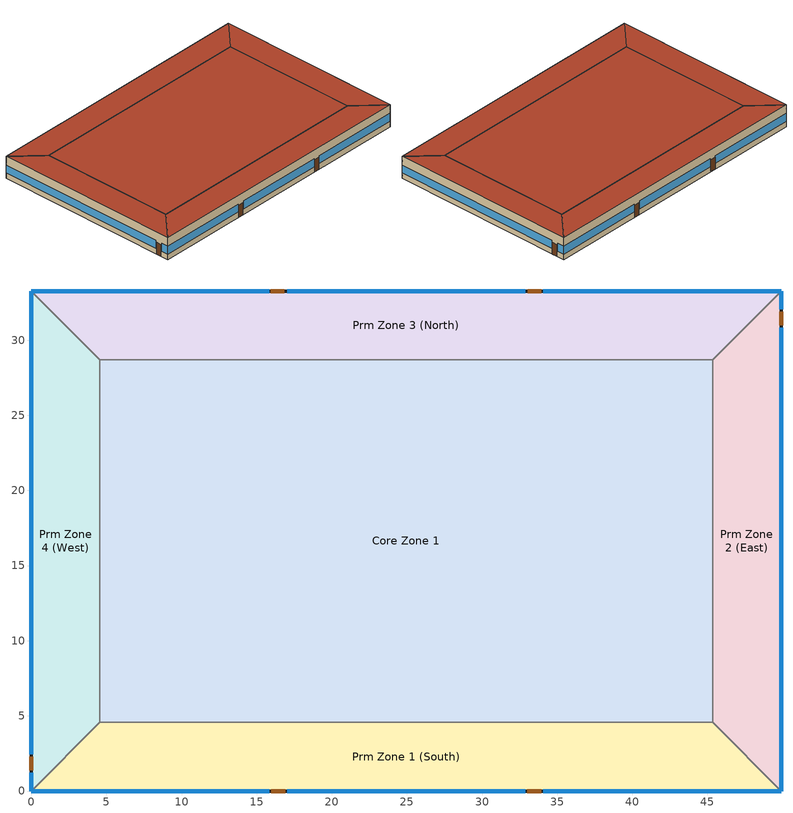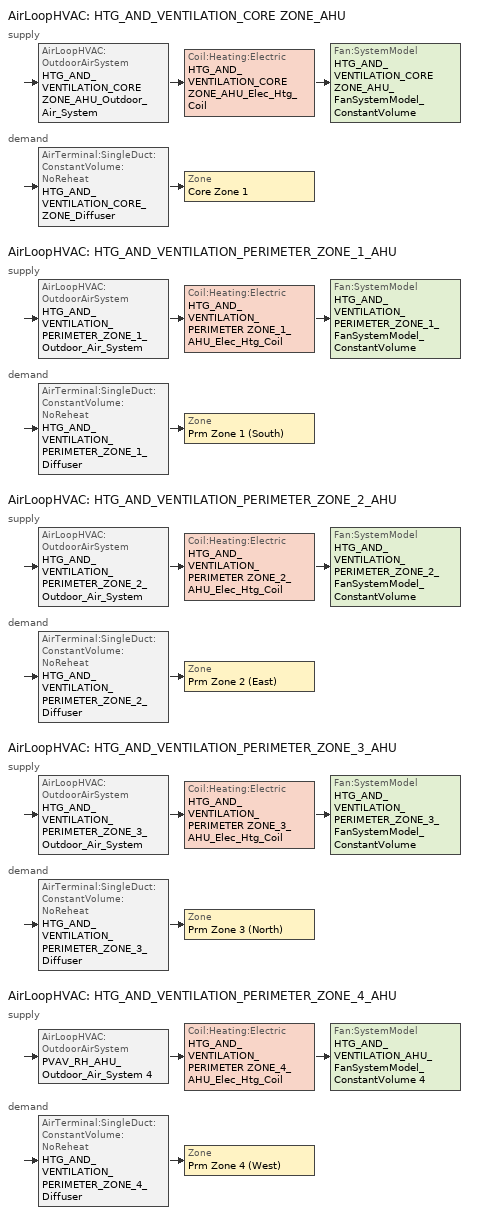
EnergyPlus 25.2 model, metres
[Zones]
Core Zone 1
 floor ground (Slab-on-grade Type 1): 45.34,28.7 45.34,4.57 4.57,4.57 4.57,28.7 z0
 wall to Prm Zone 2 (East) (Interior Wall): 45.34,4.57 45.34,28.7 z0:3.96
 wall to Prm Zone 3 (North) (Interior Wall): 45.34,28.7 4.57,28.7 z0:3.96
 wall to Prm Zone 1 (South) (Interior Wall): 4.57,4.57 45.34,4.57 z0:3.96
 wall to Prm Zone 4 (West) (Interior Wall): 4.57,28.7 4.57,4.57 z0:3.96
 roof outside (Roof Type 1): 45.34,4.57 45.34,28.7 4.57,28.7 4.57,4.57 z3.96
Prm Zone 2 (East)
 floor ground (Slab-on-grade Type 1): 49.91,33.27 49.91,0 45.34,4.57 45.34,28.7 z0
 wall outside (Exterior Wall Type 2): 49.91,0 49.91,33.27 z0:3.96
 wall to Prm Zone 1 (South) (Interior Wall): 45.34,4.57 49.91,0 z0:3.96
 wall to Prm Zone 3 (North) (Interior Wall): 49.91,33.27 45.34,28.7 z0:3.96
 window (Vertical Fenestration Type 1): 49.91,0 49.91,30.84 / 49.91,32.05 49.91,33.27 z1:2.4
 door (Swinging Door): 49.91,30.99 49.91,31.9 z0:2.13
 roof outside (Roof Type 1): 49.91,0 49.91,33.27 45.34,28.7 45.34,4.57 z3.96
Prm Zone 3 (North)
 floor ground (Slab-on-grade Type 2): 49.91,33.27 45.34,28.7 4.57,28.7 0,33.27 z0
 wall outside (Exterior Wall Type 3): 49.91,33.27 0,33.27 z0:3.96
 wall to Prm Zone 4 (West) (Interior Wall): 0,33.27 4.57,28.7 z0:3.96
 window (Vertical Fenestration Type 1): 49.91,33.27 34.09,33.27 / 32.87,33.27 17.04,33.27 / 15.82,33.27 0,33.27 z1:2.4
 door (Swinging Door): 33.94,33.27 33.03,33.27 / 16.84,33.27 15.93,33.27 z0:2.13
 roof outside (Roof Type 2): 45.34,28.7 49.91,33.27 0,33.27 4.57,28.7 z3.96
Prm Zone 1 (South)
 floor ground (Slab-on-grade Type 1): 45.34,4.57 49.91,0 0,0 4.57,4.57 z0
 wall outside (Exterior Wall Type 1): 0,0 49.91,0 z0:3.96
 wall to Prm Zone 4 (West) (Interior Wall): 4.57,4.57 0,0 z0:3.96
 window (Vertical Fenestration Type 1): 34.09,0 49.91,0 / 0,0 15.82,0 / 17.04,0 32.87,0 z1:2.4
 door (Swinging Door): 33.01,0 33.93,0 / 15.98,0 16.9,0 z0:2.13
 roof outside (Roof Type 1): 49.91,0 45.34,4.57 4.57,4.57 0,0 z3.96
Prm Zone 4 (West)
 floor ground (Slab-on-grade Type 2): 0,33.27 4.57,28.7 4.57,4.57 0,0 z0
 wall outside (Exterior Wall Type 3): 0,33.27 0,0 z0:3.96
 window (Vertical Fenestration Type 1): 0,33.27 0,2.44 / 0,1.22 0,0 z1:2.4
 door (Swinging Door): 0,2.28 0,1.37 z0:2.13
 roof outside (Roof Type 3): 0,0 4.57,4.57 4.57,28.7 0,33.27 z3.96
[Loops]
AirLoopHVAC 'HTG_AND_VENTILATION_CORE ZONE_AHU'
 supply: AirLoopHVAC:OutdoorAirSystem 'HTG_AND_VENTILATION_CORE ZONE_AHU_Outdoor_Air_System' > Coil:Heating:Electric 'HTG_AND_VENTILATION_CORE ZONE_AHU_Elec_Htg_Coil' > Fan:SystemModel 'HTG_AND_VENTILATION_CORE ZONE_AHU_FanSystemModel_ConstantVolume'
 demand: AirTerminal:SingleDuct:ConstantVolume:NoReheat 'HTG_AND_VENTILATION_CORE_ZONE_Diffuser' > Zone 'Core Zone 1'
AirLoopHVAC 'HTG_AND_VENTILATION_PERIMETER_ZONE_1_AHU'
 supply: AirLoopHVAC:OutdoorAirSystem 'HTG_AND_VENTILATION_PERIMETER_ZONE_1_Outdoor_Air_System' > Coil:Heating:Electric 'HTG_AND_VENTILATION_PERIMETER ZONE_1_AHU_Elec_Htg_Coil' > Fan:SystemModel 'HTG_AND_VENTILATION_PERIMETER_ZONE_1_FanSystemModel_ConstantVolume'
 demand: AirTerminal:SingleDuct:ConstantVolume:NoReheat 'HTG_AND_VENTILATION_PERIMETER_ZONE_1_Diffuser' > Zone 'Prm Zone 1 (South)'
AirLoopHVAC 'HTG_AND_VENTILATION_PERIMETER_ZONE_2_AHU'
 supply: AirLoopHVAC:OutdoorAirSystem 'HTG_AND_VENTILATION_PERIMETER_ZONE_2_Outdoor_Air_System' > Coil:Heating:Electric 'HTG_AND_VENTILATION_PERIMETER ZONE_2_AHU_Elec_Htg_Coil' > Fan:SystemModel 'HTG_AND_VENTILATION_PERIMETER_ZONE_2_FanSystemModel_ConstantVolume'
 demand: AirTerminal:SingleDuct:ConstantVolume:NoReheat 'HTG_AND_VENTILATION_PERIMETER_ZONE_2_Diffuser' > Zone 'Prm Zone 2 (East)'
AirLoopHVAC 'HTG_AND_VENTILATION_PERIMETER_ZONE_3_AHU'
 supply: AirLoopHVAC:OutdoorAirSystem 'HTG_AND_VENTILATION_PERIMETER_ZONE_3_Outdoor_Air_System' > Coil:Heating:Electric 'HTG_AND_VENTILATION_PERIMETER ZONE_3_AHU_Elec_Htg_Coil' > Fan:SystemModel 'HTG_AND_VENTILATION_PERIMETER_ZONE_3_FanSystemModel_ConstantVolume'
 demand: AirTerminal:SingleDuct:ConstantVolume:NoReheat 'HTG_AND_VENTILATION_PERIMETER_ZONE_3_Diffuser' > Zone 'Prm Zone 3 (North)'
AirLoopHVAC 'HTG_AND_VENTILATION_PERIMETER_ZONE_4_AHU'
 supply: AirLoopHVAC:OutdoorAirSystem 'PVAV_RH_AHU_Outdoor_Air_System 4' > Coil:Heating:Electric 'HTG_AND_VENTILATION_PERIMETER ZONE_4_AHU_Elec_Htg_Coil' > Fan:SystemModel 'HTG_AND_VENTILATION_AHU_FanSystemModel_ConstantVolume 4'
 demand: AirTerminal:SingleDuct:ConstantVolume:NoReheat 'HTG_AND_VENTILATION_PERIMETER_ZONE_4_Diffuser' > Zone 'Prm Zone 4 (West)'
[Building]
Model for 229 Test Cases: Loads convergence tolerance value=0.04; Maximum number of warmup days=25; Minimum number of warmup days=6; North axis=0; Solar distribution=FullInteriorAndExterior; Temperature convergence tolerance value=0.2; Terrain=City
[Site:GroundTemperature:BuildingSurface]
21, 21, 21, 21, 21, 21, 21, 21, 21, 21, 21, 21
[Site:Location]
Denver Intl Ap: Elevation=1650; Latitude=39.83; Longitude=-104.65; Time zone=-7
[SizingPeriod:DesignDay] Barometric pressure=83009; Begin environment reset mode=FullResetAtBeginEnvironment; Day of month=21; Daylight saving time indicator=No; Dry bulb temperature range modifier type=DefaultMultipliers; Rain indicator=No; Snow indicator=No
Name | Daily dry bulb temperature range | Day type | Humidity condition type | Maximum dry bulb temperature | Month | Solar model indicator | Wetbulb or dewpoint at maximum dry bulb | Wind direction | Wind speed | Enthalpy at maximum dry bulb | Sky clearness
Denver.Intl.AP Ann Clg 1% Condns DB=>MWB | 17.3 | SummerDesignDay | WetBulb | 33.5 | 7 | ASHRAETau2017 | 15.4 | 20 | 4.2
Denver.Intl.AP Ann Clg 1% Condns DP=>MDB | 15.3 | SummerDesignDay | DewPoint | 19.9 | 7 | ASHRAETau2017 | 15 | 20 | 4.2
Denver.Intl.AP Ann Clg 1% Condns Enth=>MDB | 15.3 | SummerDesignDay | Enthalpy | 26.8 | 7 | ASHRAETau2017 |  | 20 | 4.2 | 55800
Denver.Intl.AP Ann Clg 1% Condns WB=>MDB | 14.8 | SummerDesignDay | WetBulb | 27 | 7 | ASHRAETau2017 | 17.6 | 20 | 4.2
Denver.Intl.AP Ann Htg 99% Condns DB | 0 | WinterDesignDay | WetBulb | -14.6 | 12 | ASHRAEClearSky | -14.6 | 230 | 3.4 |  | 0
Denver.Intl.AP Ann Htg Wind 99% Condns WS=>MCDB | 0 | WinterDesignDay | WetBulb | 2.7 | 12 | ASHRAEClearSky | 2.7 | 230 | 11.8 |  | 0
Denver.Intl.AP Ann Hum_n 99% Condns DP=>MCDB | 0 | WinterDesignDay | DewPoint | -6.5 | 12 | ASHRAEClearSky | -19.6 | 230 | 3.4 |  | 0
[Construction]
Exterior Wall Type 1: Exterior Wall Type 1 Stucco, Exterior Wall Type 1 Gypsum Board, Exterior Wall Type 1 Insulation, Exterior Wall Type 1 Gypsum Board
Exterior Wall Type 2: Exterior Wall Type 2 Stucco, Exterior Wall Type 2 Gypsum Board, Exterior Wall Type 2 Insulation, Exterior Wall Type 2 Gypsum Board
Exterior Wall Type 3: Exterior Wall Type 3 Total surface-to-surface thermal resistance
Interior Furnishings: Wood 6in
Interior Wall: Interior Wall surface-to-surface thermal resistance
Roof Type 1: Roof Type 1 Metal Deck, Roof Type 1 Continuous Insulation, Roof Type 1 Built-up roofing
Roof Type 2: Roof Type 2 Metal Deck, Roof Type 2 Continuous Insulation, Roof Type 2 Built-up roofing
Roof Type 3: Roof Type 3 Total surface-to-surface thermal resistance
Slab-on-grade Type 1: Slab-on-grade Type 1 Concrete
Slab-on-grade Type 2: Slab-on-grade Type 2 Concrete, Insulation for Slab on grade Type 2
Swinging Door: Opaque Door Panel
Vertical Fenestration Type 1: Vertical Fenestration Type 1 simple material
[Material] Solar absorptance=0.7; Thermal absorptance=0.9
Name | Conductivity | Density | Roughness | Specific heat | Thickness | Visible absorptance
Exterior Wall Type 1 Gypsum Board | 0.16 | 800 | MediumSmooth | 1090 | 0.0159 | 0.7
Exterior Wall Type 1 Insulation | 0.037 | 9.6 | Smooth | 838 | 0.062 | 0.7
Exterior Wall Type 1 Stucco; Exterior Wall Type 2 Stucco | 0.72 | 1856 | Smooth | 840 | 0.0254 | 0.7
Exterior Wall Type 2 Gypsum Board | 0.16 | 800 | MediumSmooth | 1090 | 0.099 | 0.7
Exterior Wall Type 2 Insulation | 0.037 | 9.6 | Smooth | 838 | 0.179 | 0.7
Insulation for Slab on grade Type 2 | 0.04 | 91.31 | Smooth | 838 | 0.1143 | 0.7
Roof Type 1 Built-up roofing | 0.16 | 1120 | VeryRough | 1460 | 0.0095 | 0.7
Roof Type 1 Continuous Insulation | 0.02 | 32 | Smooth | 922 | 0.0527 | 0.7
Roof Type 1 Metal Deck; Roof Type 2 Metal Deck | 45.28 | 7824 | Smooth | 500 | 0.0008 | 0.2
Roof Type 2 Continuous Insulation | 0.02 | 32 | Smooth | 922 | 0.106 | 0.7
Slab-on-grade Type 1 Concrete; Slab-on-grade Type 2 Concrete | 2.31 | 2322 | MediumSmooth | 832 | 0.1016 | 0.8
Wood 6in | 0.12 | 540 | MediumSmooth | 1210 | 0.15 | 0.7
[Material:NoMass] Solar absorptance=0.7; Thermal absorptance=0.9; Visible absorptance=0.7
Name | Roughness | Thermal resistance
Exterior Wall Type 3 Total surface-to-surface thermal resistance | Smooth | 1.95
Interior Wall surface-to-surface thermal resistance | Smooth | 0.35
Opaque Door Panel | MediumRough | 0.475964
Roof Type 2 Built-up roofing | Smooth | 0.059
Roof Type 3 Total surface-to-surface thermal resistance | Smooth | 2.66
[WindowMaterial:SimpleGlazingSystem]
Vertical Fenestration Type 1 simple material: Solar heat gain coefficient=0.387; U factor=3.29; Visible transmittance=0.417
[AirLoopHVAC] Design return air flow fraction of supply air flow=0.8; Design supply air flow rate=0.943895
HTG_AND_VENTILATION_CORE ZONE_AHU; HTG_AND_VENTILATION_PERIMETER_ZONE_1_AHU; HTG_AND_VENTILATION_PERIMETER_ZONE_2_AHU; HTG_AND_VENTILATION_PERIMETER_ZONE_3_AHU; HTG_AND_VENTILATION_PERIMETER_ZONE_4_AHU
[AirTerminal:SingleDuct:ConstantVolume:NoReheat] Availability schedule=Always On Discrete hvac_library; Maximum air flow rate=0.943895
HTG_AND_VENTILATION_CORE_ZONE_Diffuser; HTG_AND_VENTILATION_PERIMETER_ZONE_1_Diffuser; HTG_AND_VENTILATION_PERIMETER_ZONE_2_Diffuser; HTG_AND_VENTILATION_PERIMETER_ZONE_3_Diffuser; HTG_AND_VENTILATION_PERIMETER_ZONE_4_Diffuser
[AvailabilityManager:Scheduled]
Name | Schedule
HTG_AND_VENTILATION_CORE ZONE_AHU Availability Manager | Perimeter_bot_ZN_2 OA Schedule
HTG_AND_VENTILATION_PERIMETER_ZONE_1_AHU Availability Manager | Perimeter_bot_ZN_2 OA Schedule 1
HTG_AND_VENTILATION_PERIMETER_ZONE_2_AHU Availability Manager | Perimeter_bot_ZN_2 OA Schedule 2
HTG_AND_VENTILATION_PERIMETER_ZONE_3_AHU Availability Manager | Perimeter_bot_ZN_2 OA Schedule 3
HTG_AND_VENTILATION_PERIMETER_ZONE_4_AHU Availability Manager | Perimeter_bot_ZN_2 OA Schedule 4
[Coil:Heating:Electric] Availability schedule=Always On Discrete hvac_library; Efficiency=1; Nominal capacity=60000
HTG_AND_VENTILATION_CORE ZONE_AHU_Elec_Htg_Coil; HTG_AND_VENTILATION_PERIMETER ZONE_1_AHU_Elec_Htg_Coil; HTG_AND_VENTILATION_PERIMETER ZONE_2_AHU_Elec_Htg_Coil; HTG_AND_VENTILATION_PERIMETER ZONE_3_AHU_Elec_Htg_Coil; HTG_AND_VENTILATION_PERIMETER ZONE_4_AHU_Elec_Htg_Coil
[Controller:MechanicalVentilation] Availability schedule=Always On Discrete; Demand controlled ventilation=No; System outdoor air method=ZoneSum
Name | Zone or zonelist name 1 | Design specification outdoor air object name 1 | Design specification zone air distribution object name 1
Controller Mechanical Ventilation 5 | Core Zone 1 | Core_Zone_Design_OA | Core Zone 1 Design Spec Zone Air Dist
Controller Mechanical Ventilation 6 | Prm Zone 1 (South) | Perimeter_Zone_1_Design_OA | Prm Zone 1 (South) Design Spec Zone Air Dist
Controller Mechanical Ventilation 7 | Prm Zone 2 (East) | Perimeter_Zone_2_Design_OA | Prm Zone 2 (East) Design Spec Zone Air Dist
Controller Mechanical Ventilation 8 | Prm Zone 3 (North) | Perimeter_Zone_3_Design_OA | Prm Zone 3 (North) Design Spec Zone Air Dist
Controller Mechanical Ventilation 9 | Prm Zone 4 (West) | Perimeter_Zone_4_Design_OA | Prm Zone 4 (West) Design Spec Zone Air Dist
[Controller:OutdoorAir] Control high indoor humidity based on outdoor humidity ratio=Yes; Economizer control action type=ModulateFlow; Economizer control type=NoEconomizer; Economizer maximum limit dry bulb temperature=28; Economizer maximum limit enthalpy=64000; Economizer minimum limit dry bulb temperature=-100; Economizer operation staging=InterlockedWithMechanicalCooling; Heat recovery bypass control type=BypassWhenWithinEconomizerLimits; High humidity control=No; High humidity outdoor air flow ratio=1; Lockout type=NoLockout; Maximum outdoor air flow rate=0.117987; Minimum limit type=FixedMinimum; Minimum outdoor air flow rate=0.117987
Name | Mechanical ventilation controller
Controller Outdoor Air 6 | Controller Mechanical Ventilation 6
Controller Outdoor Air 8 | Controller Mechanical Ventilation 8
Controller Outdoor Air 9 | Controller Mechanical Ventilation 9
HTG_AND_VENTILATION_CORE ZONE_AHUController_Outdoor_Air | Controller Mechanical Ventilation 5
HTG_AND_VENTILATION_PERIMETER_ZONE_2_Controller_Outdoor_Air | Controller Mechanical Ventilation 7
[DesignSpecification:OutdoorAir] Outdoor air flow air changes per hour=0; Outdoor air flow per person=0; Outdoor air flow per zone=0.0943895; Outdoor air flow per zone floor area=0; Outdoor air method=Sum
Core_Zone_Design_OA; Perimeter_Zone_1_Design_OA; Perimeter_Zone_2_Design_OA; Perimeter_Zone_3_Design_OA; Perimeter_Zone_4_Design_OA
[DesignSpecification:OutdoorAir:SpaceList]
Name | Space design specification outdoor air object name 1 | Space name 1
Core Zone 1 DSOA Space List | Core_Zone_Design_OA | Core_Space_1
Prm Zone 1 (South) DSOA Space List | Perimeter_Zone_1_Design_OA | Perimeter_Space_1
Prm Zone 2 (East) DSOA Space List | Perimeter_Zone_2_Design_OA | Perimeter_Space_2
Prm Zone 3 (North) DSOA Space List | Perimeter_Zone_3_Design_OA | Perimeter_Space_3
Prm Zone 4 (West) DSOA Space List | Perimeter_Zone_4_Design_OA | Perimeter_Space_4
[DesignSpecification:ZoneAirDistribution] Minimum zone ventilation efficiency=0; Zone air distribution effectiveness in cooling mode=0.8; Zone air distribution effectiveness in heating mode=0.8
Core Zone 1 Design Spec Zone Air Dist; Prm Zone 1 (South) Design Spec Zone Air Dist; Prm Zone 2 (East) Design Spec Zone Air Dist; Prm Zone 3 (North) Design Spec Zone Air Dist; Prm Zone 4 (West) Design Spec Zone Air Dist
[ElectricEquipment] Design level calculation method=Watts/Area; End use subcategory=GeneralEquipment; Fraction latent=0; Fraction lost=0; Fraction radiant=0.2; Watts per floor area=8.07
Name | Schedule | Zone or zonelist or space or spacelist
Core_bottom Elec Equip | Core_Space_Elec_Equip_Sch | Core_Space_1
Perimeter_bot_ZN_1 Elec Equip | Perimeter_Space_1_Elec_Equip_Sch | Perimeter_Space_1
Perimeter_bot_ZN_2 Elec Equip | Perimeter_Space_2_Elec_Equip_Sch | Perimeter_Space_2
Perimeter_bot_ZN_3 Elec Equip | Perimeter_Space_3_Elec_Equip_Sch | Perimeter_Space_3
Perimeter_bot_ZN_4 Elec Equip | Perimeter_bot_ZN_4 Elec Equip Sch | Perimeter_Space_4
[EnergyManagementSystem:Sensor]
EFC_meter: Output variable or output meter=Electricity:Facility
[Fan:SystemModel] Availability schedule=Always On Discrete hvac_library; Design electric power consumption=600; Design maximum air flow rate=0.943895; Design power sizing method=TotalEfficiencyAndPressure; Design pressure rise=250; Electric power minimum flow rate fraction=0.2; Electric power per unit flow rate=840; Electric power per unit flow rate per unit pressure=1.66667; End use subcategory=General; Fan total efficiency=0.7; Motor efficiency=0.9; Motor in air stream fraction=1; Motor loss radiative fraction=0; Number of speeds=1; Speed control method=Discrete
HTG_AND_VENTILATION_AHU_FanSystemModel_ConstantVolume 4; HTG_AND_VENTILATION_CORE ZONE_AHU_FanSystemModel_ConstantVolume; HTG_AND_VENTILATION_PERIMETER_ZONE_1_FanSystemModel_ConstantVolume; HTG_AND_VENTILATION_PERIMETER_ZONE_2_FanSystemModel_ConstantVolume; HTG_AND_VENTILATION_PERIMETER_ZONE_3_FanSystemModel_ConstantVolume
[InternalMass] Construction=Interior Furnishings
Name | Zone or zonelist | Space or spacelist | Surface area
Core_bottom Internal Mass | Core Zone 1 | Core_Space_1 | 1967.31
Perimeter_bot_ZN_1 Internal Mass | Prm Zone 1 (South) | Perimeter_Space_1 | 414.719
Perimeter_bot_ZN_2 Internal Mass | Prm Zone 2 (East) | Perimeter_Space_2 | 262.544
Perimeter_bot_ZN_3 Internal Mass | Prm Zone 3 (North) | Perimeter_Space_3 | 414.719
Perimeter_bot_ZN_4 Internal Mass | Prm Zone 4 (West) | Perimeter_Space_4 | 262.544
[Lights] Design level calculation method=Watts/Area; End use subcategory=GeneralLights; Fraction radiant=0.7; Fraction replaceable=1; Fraction visible=0.2; Return air fraction=0; Watts per floor area=11.033
Name | Schedule | Zone or zonelist or space or spacelist
Core_bottom Lighting | Core_Space_Lighting_Sch | Core_Space_1
Perimeter_bot_ZN_1 Lighting | Perimeter_Space_1_Lighting_Sch | Perimeter_Space_1
Perimeter_bot_ZN_2 Lighting | Perimeter_Space_2_Lighting_Sch | Perimeter_Space_2
Perimeter_bot_ZN_3 Lighting | Perimeter_Space_3_Lighting_Sch | Perimeter_Space_3
Perimeter_bot_ZN_4 Lighting | Perimeter_Space_4_Lighting_Sch | Perimeter_Space_4
[People] Activity level schedule=People heating rate; Fraction radiant=0.3; Number of people calculation method=People/Area; People per floor area=0.0538196; Sensible heat fraction=0.55
Name | Number of people schedule | Zone or zonelist or space or spacelist
Core_bottom People | Core_Space Occupant Sch | Core_Space_1
Perimeter_bot_ZN_1 People | Perimeter_Space_1_Occupant_Sch | Perimeter_Space_1
Perimeter_bot_ZN_2 People | Perimeter_Space_2_Occupant_Sch | Perimeter_Space_2
Perimeter_bot_ZN_3 People | Perimeter_Space_3_Occupant_Sch | Perimeter_Space_3
Perimeter_bot_ZN_4 People | Perimeter_Space_4_Occupant_Sch | Perimeter_Space_4
[SetpointManager:MixedAir] Control variable=Temperature
Node 6 OS Default SPM; Node 17 OS Default SPM; Node 18 OS Default SPM; Node 29 OS Default SPM; Node 30 OS Default SPM; Node 39 OS Default SPM; Node 40 OS Default SPM; Node 49 OS Default SPM; Node 56 OS Default SPM; Node 68 OS Default SPM
[SetpointManager:Scheduled] Control variable=Temperature; Schedule=90F_Design_Heating_Supply_Air_Temp
HTG_AND_VENTILATION_AHU_Scheduled_Deck_Temp 4; HTG_AND_VENTILATION_CORE ZONE_AHU_Scheduled_Deck_Temp; HTG_AND_VENTILATION_PERIMETER_ZONE_1_Scheduled_Deck_Temp; HTG_AND_VENTILATION_PERIMETER_ZONE_3_Scheduled_Deck_Temp 3; HTG_AND_VENTILATION_PERIMETER_ZONE_4_Scheduled_Deck_Temp
[Sizing:System] 100 outdoor air in cooling=No; 100 outdoor air in heating=Yes; Central cooling capacity control method=OnOff; Central cooling design supply air humidity ratio=0.0085; Central cooling design supply air temperature=12.8; Central heating design supply air humidity ratio=0.008; Central heating design supply air temperature=40; Central heating maximum system air flow ratio=1; Cooling design capacity=Autosize; Cooling design capacity method=CoolingDesignCapacity; Cooling design capacity per floor area=234.7; Cooling fraction of autosized cooling supply air flow rate=1; Cooling supply air flow rate=0; Cooling supply air flow rate method=DesignDay; Cooling supply air flow rate per floor area=0.00996765; Cooling supply air flow rate per unit cooling capacity=3.94755e-05; Design outdoor air flow rate=0.943895; Fraction of autosized cooling design capacity=1; Fraction of autosized heating design capacity=1; Heating design capacity=Autosize; Heating design capacity method=HeatingDesignCapacity; Heating design capacity per floor area=157; Heating fraction of autosized cooling supply air flow rate=1; Heating fraction of autosized heating supply air flow rate=1; Heating supply air flow rate=0; Heating supply air flow rate method=DesignDay; Heating supply air flow rate per floor area=0.00996765; Heating supply air flow rate per unit heating capacity=3.15882e-05; Occupant diversity=Autosize; Precool design humidity ratio=0.008; Precool design temperature=12.8; Preheat design humidity ratio=0.008; Preheat design temperature=7; System outdoor air method=ZoneSum; Type of load to size on=Sensible; Type of zone sum to use=NonCoincident; Zone maximum outdoor air fraction=1
HTG_AND_VENTILATION_CORE ZONE_AHU; HTG_AND_VENTILATION_PERIMETER_ZONE_1_AHU; HTG_AND_VENTILATION_PERIMETER_ZONE_2_AHU; HTG_AND_VENTILATION_PERIMETER_ZONE_3_AHU; HTG_AND_VENTILATION_PERIMETER_ZONE_4_AHU
[Sizing:Zone] Account for dedicated outdoor air system=No; Cooling design air flow method=DesignDay; Cooling design air flow rate=0; Cooling minimum air flow=0; Cooling minimum air flow fraction=0; Cooling minimum air flow per zone floor area=0.000762; Heating design air flow method=DesignDayWithLimit; Heating design air flow rate=0; Heating maximum air flow=0; Heating maximum air flow fraction=0.5; Heating maximum air flow per zone floor area=0; Type of space sum to use=Coincident; Zone cooling design supply air humidity ratio=0.0085; Zone cooling design supply air humidity ratio difference=0.005; Zone cooling design supply air temperature=12.7778; Zone cooling design supply air temperature input method=SupplyAirTemperature; Zone heating design supply air humidity ratio=0.008; Zone heating design supply air temperature=32.2222; Zone heating design supply air temperature difference=11.11; Zone heating design supply air temperature input method=SupplyAirTemperature; Zone humidification design supply air humidity ratio difference=0.005; Zone latent cooling design supply air humidity ratio input method=HumidityRatioDifference; Zone latent heating design supply air humidity ratio input method=HumidityRatioDifference; Zone load sizing method=Sensible Load Only No Latent Load
Name | Design specification outdoor air object | Design specification zone air distribution object | Zone cooling design supply air temperature difference
Core Zone 1 | Core Zone 1 DSOA Space List | Core Zone 1 Design Spec Zone Air Dist | 8.33333
Prm Zone 1 (South) | Prm Zone 1 (South) DSOA Space List | Prm Zone 1 (South) Design Spec Zone Air Dist | 11.1111
Prm Zone 2 (East) | Prm Zone 2 (East) DSOA Space List | Prm Zone 2 (East) Design Spec Zone Air Dist | 11.1111
Prm Zone 3 (North) | Prm Zone 3 (North) DSOA Space List | Prm Zone 3 (North) Design Spec Zone Air Dist | 11.1111
Prm Zone 4 (West) | Prm Zone 4 (West) DSOA Space List | Prm Zone 4 (West) Design Spec Zone Air Dist | 11.1111
[Space]
Name | Zone
Core_Space_1 | Core Zone 1
Perimeter_Space_1 | Prm Zone 1 (South)
Perimeter_Space_2 | Prm Zone 2 (East)
Perimeter_Space_3 | Prm Zone 3 (North)
Perimeter_Space_4 | Prm Zone 4 (West)
[ThermostatSetpoint:SingleHeating] Setpoint temperature schedule=Heating Thermostat Setpoint
Core_bottom Setpoints; Perimeter_bot_ZN_1 Setpoints; Perimeter_bot_ZN_2 Setpoints; Perimeter_bot_ZN_3 Setpoints; Perimeter_bot_ZN_4 Setpoints
[Zone] Ceiling height=3.96; Multiplier=1; Part of total floor area=Yes
Core Zone 1; Prm Zone 1 (South); Prm Zone 2 (East); Prm Zone 3 (North); Prm Zone 4 (West)
[ZoneControl:Thermostat] Temperature difference between cutout and setpoint=0
Name | Zone or zonelist | Control 1 | Control type schedule
Core Zone 1 Thermostat | Core Zone 1 | Core_bottom Setpoints | Core Zone 1 Thermostat Schedule
Prm Zone 1 (South) Thermostat | Prm Zone 1 (South) | Perimeter_bot_ZN_1 Setpoints | Prm Zone 1 (South) Thermostat Schedule
Prm Zone 2 (East) Thermostat | Prm Zone 2 (East) | Perimeter_bot_ZN_2 Setpoints | Prm Zone 2 (East) Thermostat Schedule
Prm Zone 3 (North) Thermostat | Prm Zone 3 (North) | Perimeter_bot_ZN_3 Setpoints | Prm Zone 3 (North) Thermostat Schedule
Prm Zone 4 (West) Thermostat | Prm Zone 4 (West) | Perimeter_bot_ZN_4 Setpoints | Prm Zone 4 (West) Thermostat Schedule
[Zone equipment]
Core Zone 1: HTG_AND_VENTILATION_CORE_ZONE_Diffuser
Prm Zone 1 (South): HTG_AND_VENTILATION_PERIMETER_ZONE_1_Diffuser
Prm Zone 2 (East): HTG_AND_VENTILATION_PERIMETER_ZONE_2_Diffuser
Prm Zone 3 (North): HTG_AND_VENTILATION_PERIMETER_ZONE_3_Diffuser
Prm Zone 4 (West): HTG_AND_VENTILATION_PERIMETER_ZONE_4_Diffuser
[ZoneInfiltration:DesignFlowRate] Constant term coefficient=0; Velocity term coefficient=0
Name | Air changes per hour | Design flow rate calculation method | Zone or zonelist or space or spacelist | Flow rate per exterior surface area | Flow rate per floor area | Schedule
Infiltration_Method_1_Core_Zone | 0 | AirChanges/Hour | Core_Space_1
Infiltration_Method_1_Zone_1 | 0.5 | AirChanges/Hour | Perimeter_Space_1
Infiltration_Method_2_Zone_2 |  | Flow/ExteriorWallArea | Perimeter_Space_2 | 0.000586232
Infiltration_Method_3_Zone_3 |  | Flow/Area | Perimeter_Space_3 |  | 0.000388417 | Constant Schedule
Infiltration_Method_3_Zone_4 |  | Flow/Area | Perimeter_Space_4 |  | 0.000409092 | Constant Schedule
[Schedule:Compact]
Core Zone 1 Thermostat Schedule; Prm Zone 1 (South) Thermostat Schedule; Prm Zone 2 (East) Thermostat Schedule; Prm Zone 3 (North) Thermostat Schedule; Prm Zone 4 (West) Thermostat Schedule: Through: 12/31, For: AllDays, Until: 24:00, 1
Core_Space Occupant Sch; Perimeter_Space_1_Occupant_Sch; Perimeter_Space_2_Occupant_Sch; Perimeter_Space_3_Occupant_Sch; Perimeter_Space_4_Occupant_Sch: Through: 12/31, For: Weekdays, Until: 06:00, 0, Until: 07:00, 0.1, Until: 08:00, 0.2, Until: 10:00, 0.95, Until: 11:00, 0.975703, Until: 12:00, 0.95, Until: 13:00, 0.513528, Until: 14:00, 0.95, Until: 15:00, 0.975703, Until: 17:00, 0.95, Until: 18:00, 0.3, Until: 22:00, 0.1, Until: 23:00, 0.05, Until: 24:00, 0.05, For: Saturday, Until: 06:00, 0, Until: 07:00, 0.1, Until: 08:00, 0.1, Until: 10:00, 0.3, Until: 11:00, 0.308117, Until: 12:00, 0.3, Until: 13:00, 0.102706, Until: 14:00, 0.1, Until: 15:00, 0.102706, Until: 17:00, 0.1, Until: 18:00, 0.05, Until: 19:00, 0.05, Until: 24:00, 0, For: SummerDesignDay, Until: 06:00, 1e-09, Until: 22:00, 1, Until: 24:00, 0.05, For: WinterDesignDay, Until: 24:00, 0, For:Sunday Holidays AllOtherDays, Until: 06:00, 0, Until: 18:00, 0.05, Until: 24:00, 0
Core_Space_Elec_Equip_Sch; Perimeter_Space_1_Elec_Equip_Sch; Perimeter_Space_2_Elec_Equip_Sch; Perimeter_Space_3_Elec_Equip_Sch; Perimeter_bot_ZN_4 Elec Equip Sch: Through: 12/31, For: Weekdays, Until: 06:00, 0.307674, Until: 08:00, 0.381235, Until: 12:00, 0.857778, Until: 13:00, 0.76247, Until: 17:00, 0.857778, Until: 18:00, 0.476543, Until: 24:00, 0.381235, For: SummerDesignDay, Until: 24:00, 1, For: Saturday, Until: 06:00, 0.230755, Until: 08:00, 0.381235, Until: 12:00, 0.476543, Until: 17:00, 0.33358, Until: 19:00, 0.285926, Until: 24:00, 0.230755, For: WinterDesignDay, Until: 24:00, 0, For: Sunday Holidays AllOtherDays, Until: 06:00, 0.230755, Until: 18:00, 0.285926, Until: 24:00, 0.230755
Core_Space_Lighting_Sch; Perimeter_Space_1_Lighting_Sch; Perimeter_Space_2_Lighting_Sch; Perimeter_Space_3_Lighting_Sch; Perimeter_Space_4_Lighting_Sch: Through: 12/31, For: Weekdays, Until: 5:00, 0.05, Until: 6:00, 0.1, Until: 7:00, 0.0862326, Until: 8:00, 0.258698, Until: 17:00, 0.776093, Until: 18:00, 0.431163, Until: 20:00, 0.258698, Until: 22:00, 0.172465, Until: 23:00, 0.0862326, Until: 24:00, 0.0431163, For: SummerDesignDay, Until: 24:00, 1, For: Saturday, Until: 6:00, 0.05, Until: 8:00, 0.0862326, Until: 12:00, 0.258698, Until: 17:00, 0.129349, Until: 19:00, 0.0431163, Until: 24:00, 0.05, For: WinterDesignDay, Until: 24:00, 0, For: Sunday Holidays AllOtherDays, Until: 6:00, 0.05, Until: 18:00, 0.0431163, Until: 24:00, 0.05
Perimeter_bot_ZN_2 OA Schedule; Perimeter_bot_ZN_2 OA Schedule 1; Perimeter_bot_ZN_2 OA Schedule 2; Perimeter_bot_ZN_2 OA Schedule 3; Perimeter_bot_ZN_2 OA Schedule 4: Through: 12/31, For: Weekdays SummerDesignDay, Until: 06:00, 0, Until: 22:00, 1, Until: 24:00, 0, For: Saturday WinterDesignDay, Until: 06:00, 0, Until: 18:00, 1, Until: 24:00, 0, For: AllOtherDays, Until: 24:00, 0
[Schedule:Constant]
Name | Hourly value
Always On Discrete; Always On Discrete hvac_library | 1
People heating rate | 120
[Schedule:Day:Interval]
Deck Temperature Default 6: 24:00, 32.2222, No
Deck Temperature Summer Design Day 6; Deck Temperature Winter Design Day 6: 24:00, 12.8, No
Saturdays 1: 05:00, 15.6, 17:00, 21, 24:00, 15.6, No
Schedule Day 6; Schedule Day 8; Schedule Day 9: 24:00, 1, No
Sundays 2: 24:00, 15.6, No
Weekday: 05:00, 15.6, 22:00, 21, 24:00, 15.6, No
[Schedule:Week:Daily]
90F_Design_Heating_Supply_Air_Temp Week Rule - Jan1-Dec31: Deck Temperature Default 6, Deck Temperature Default 6, Deck Temperature Default 6, Deck Temperature Default 6, Deck Temperature Default 6, Deck Temperature Default 6, Deck Temperature Default 6, Deck Temperature Default 6, Deck Temperature Summer Design Day 6, Deck Temperature Winter Design Day 6, Deck Temperature Default 6, Deck Temperature Default 6
Constant Schedule Week Rule - Jan1-Dec31: Schedule Day 6, Schedule Day 6, Schedule Day 6, Schedule Day 6, Schedule Day 6, Schedule Day 6, Schedule Day 6, Schedule Day 6, Schedule Day 8, Schedule Day 9, Schedule Day 6, Schedule Day 6
Heating Thermostat Setpoint Week Rule - Jan1-Jan2: Weekday, Weekday, Weekday, Weekday, Weekday, Weekday, Saturdays 1, Weekday, Weekday, Weekday, Weekday, Weekday
Heating Thermostat Setpoint Week Rule - Jan3-Dec31: Sundays 2, Weekday, Weekday, Weekday, Weekday, Weekday, Saturdays 1, Weekday, Weekday, Weekday, Weekday, Weekday
[Schedule:Year]
90F_Design_Heating_Supply_Air_Temp: 90F_Design_Heating_Supply_Air_Temp Week Rule - Jan1-Dec31, 1, 1, 12, 31
Constant Schedule: Constant Schedule Week Rule - Jan1-Dec31, 1, 1, 12, 31
Heating Thermostat Setpoint: Heating Thermostat Setpoint Week Rule - Jan1-Jan2, 1, 1, 1, 2, Heating Thermostat Setpoint Week Rule - Jan3-Dec31, 1, 3, 12, 31
